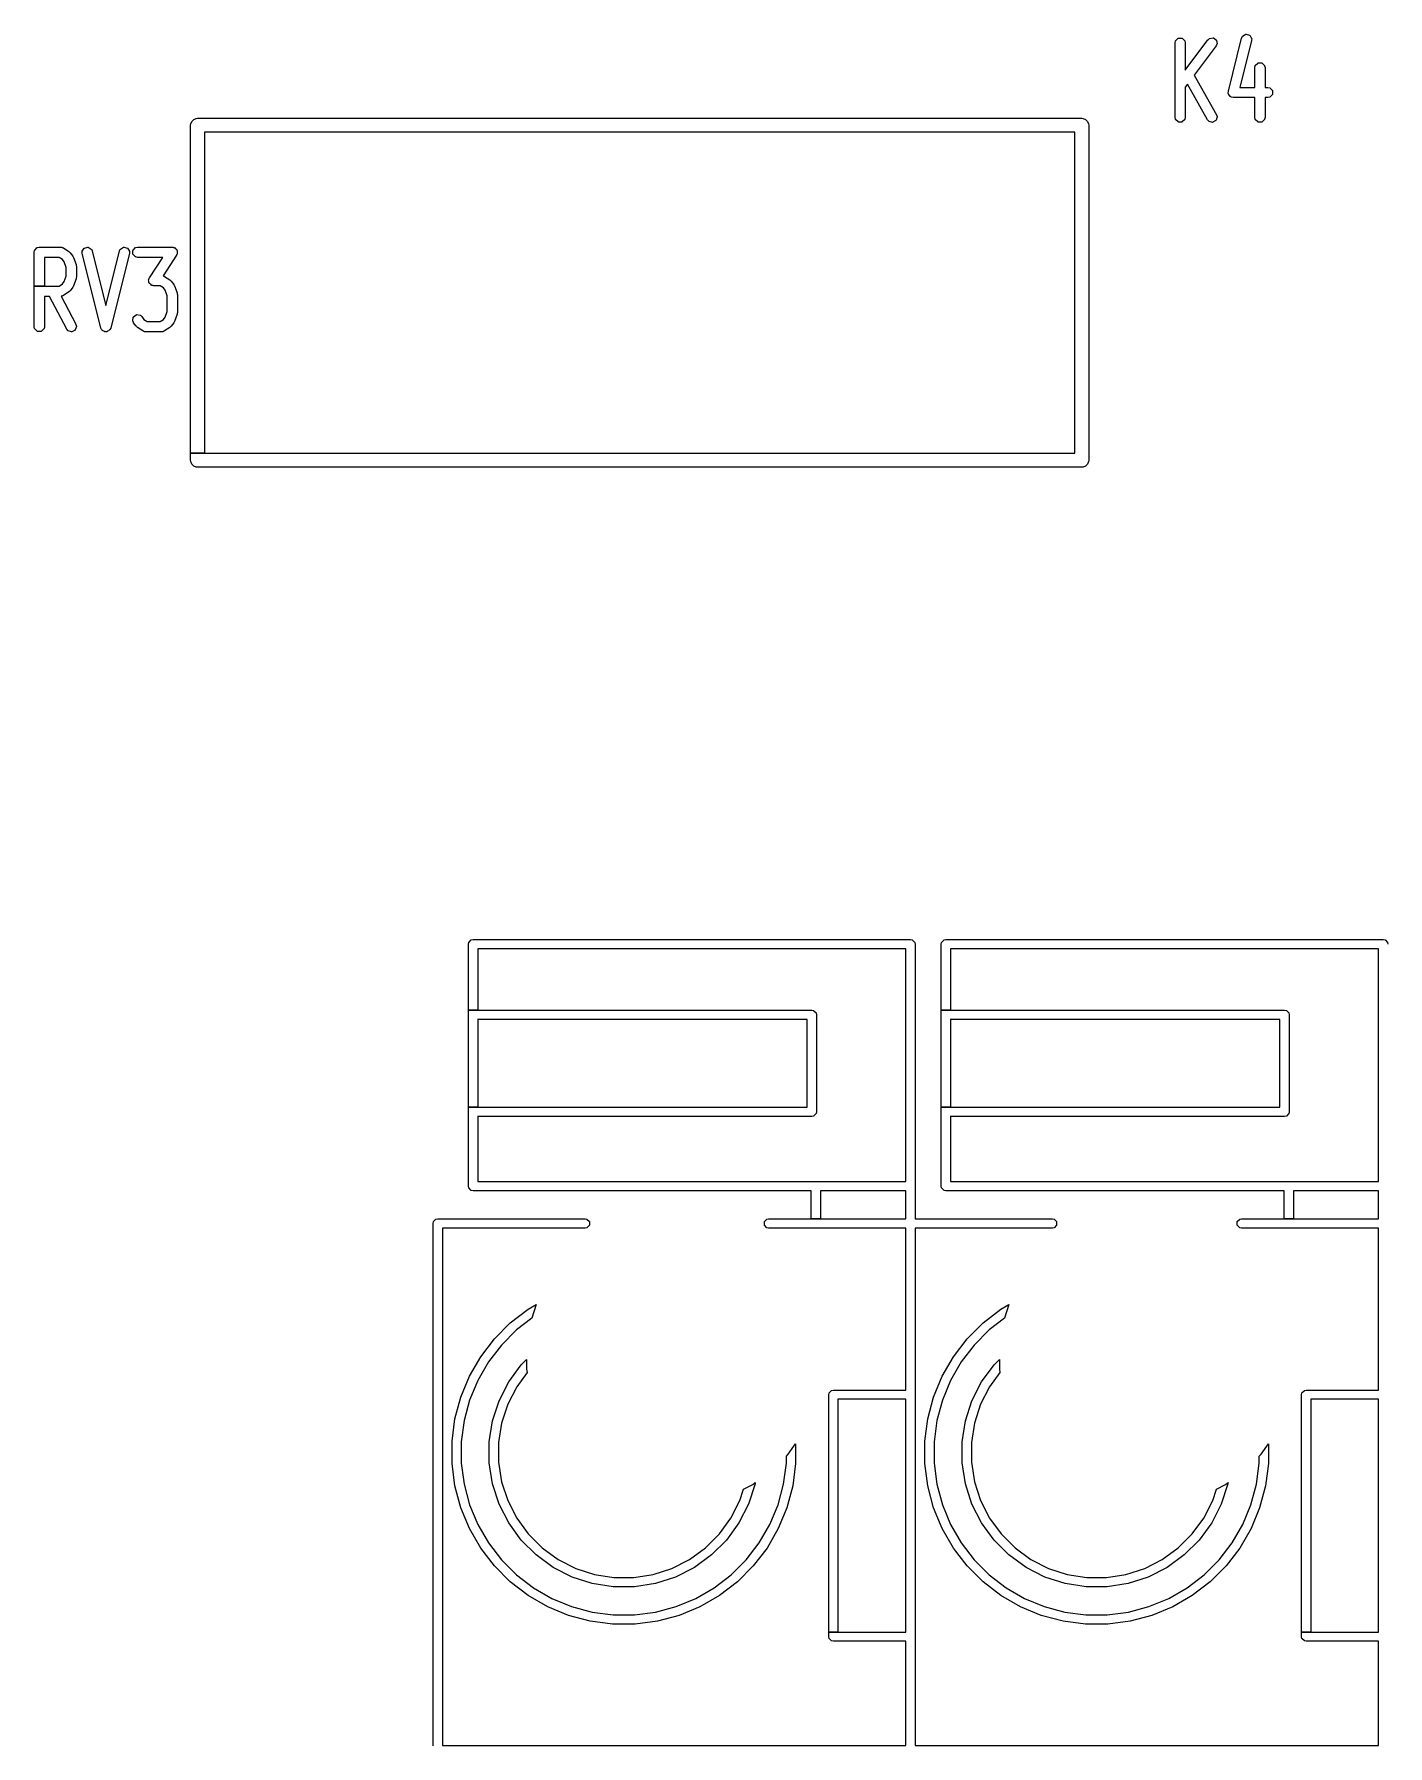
# Model space of a CAD drawing. Header units: inches. Extents: x 0 to 2.68, y 0 to 2.67.
# Drawn here: x 1.496 to 2.068, y 0.429 to 1.153 of the extents above; entities that cross this region are included whole.
import ezdxf

# ---------------------------------------------------------------- set-up
doc = ezdxf.new("R2010")
doc.units = ezdxf.units.IN
doc.header["$MEASUREMENT"] = 0
doc.layers.add('Edge.Cuts', color=254, linetype='CONTINUOUS', true_color=0xd0d2cd)

msp = doc.modelspace()

# ---------------------------------------------------------------- linework, layer by layer
at = {"layer": 'Edge.Cuts', "linetype": 'CONTINUOUS'}
for p, q in [((2.00663, 1.15108), (2.00696, 1.15178)), ((2.00696, 1.15178), (2.00703, 1.15186)), ((2.00703, 1.15186), (2.00833, 1.15264)), ((2.00833, 1.15264), (2.00848, 1.15266)), ((2.00848, 1.15266), (2.00994, 1.15229)), ((2.00994, 1.15229), (2.01006, 1.1522)), ((2.01006, 1.1522), (2.01006, 1.1522)), ((2.01006, 1.1522), (2.01083, 1.15091)), ((1.97843, 1.14906), (1.97858, 1.14981)), ((1.97843, 1.14902), (1.97843, 1.14906)), ((1.97843, 1.11752), (1.97843, 1.14902)), ((1.97858, 1.14981), (1.97864, 1.14991)), ((1.97864, 1.14991), (1.9797, 1.15098)), ((1.9797, 1.15098), (1.97984, 1.15104)), ((1.97984, 1.15104), (1.98135, 1.15104)), ((1.98135, 1.15104), (1.98149, 1.15098)), ((1.98149, 1.15098), (1.98255, 1.14991)), ((1.98255, 1.14991), (1.98261, 1.14981)), ((1.98261, 1.14981), (1.98276, 1.14906)), ((1.98276, 1.13752), (1.99236, 1.15032)), ((1.98276, 1.14906), (1.98276, 1.14902)), ((1.98276, 1.14902), (1.98276, 1.13752)), ((1.99583, 1.14772), (1.98655, 1.13535)), ((1.99236, 1.15032), (1.99239, 1.15035)), ((1.99239, 1.15035), (1.99296, 1.15086)), ((1.99296, 1.15086), (1.99306, 1.15091)), ((1.99306, 1.15091), (1.99456, 1.15112)), ((1.99456, 1.15112), (1.9947, 1.15108)), ((1.9947, 1.15108), (1.99591, 1.15018)), ((1.99585, 1.14775), (1.99583, 1.14772)), ((1.99618, 1.14845), (1.99585, 1.14775)), ((1.99591, 1.15018), (1.99598, 1.15005)), ((1.99598, 1.15005), (1.9962, 1.14856)), ((1.9962, 1.14856), (1.99618, 1.14845)), ((2.00099, 1.12855), (2.00662, 1.15104)), ((2.01082, 1.14999), (2.00587, 1.13019)), ((2.00662, 1.15104), (2.00663, 1.15108)), ((2.01086, 1.1508), (2.01082, 1.15003)), ((2.01082, 1.15003), (2.01082, 1.14999)), ((2.01083, 1.15091), (2.01086, 1.1508)), ((2.01218, 1.13856), (2.01233, 1.13931)), ((2.01218, 1.13852), (2.01218, 1.13856)), ((2.01218, 1.13019), (2.01218, 1.13852)), ((2.01233, 1.13931), (2.01238, 1.13941)), ((2.01238, 1.13941), (2.01345, 1.14048)), ((2.01345, 1.14048), (2.01359, 1.14054)), ((2.01359, 1.14054), (2.0151, 1.14054)), ((2.0151, 1.14054), (2.01523, 1.14048)), ((2.01523, 1.14048), (2.0163, 1.13941)), ((2.0163, 1.13941), (2.01635, 1.13931)), ((2.01635, 1.13931), (2.0165, 1.13856)), ((2.0165, 1.13856), (2.01651, 1.13852)), ((2.01651, 1.13852), (2.01651, 1.13019)), ((1.98371, 1.13157), (1.98276, 1.1303)), ((1.98276, 1.1303), (1.98276, 1.11752)), ((1.99221, 1.11646), (1.98371, 1.13157)), ((1.98655, 1.13535), (1.99598, 1.11859)), ((2.00587, 1.13019), (2.01218, 1.13019)), ((2.01651, 1.13019), (2.01772, 1.13019)), ((2.01772, 1.13019), (2.01775, 1.13018)), ((2.01775, 1.13018), (2.01851, 1.13003)), ((2.01851, 1.13003), (2.01861, 1.12998)), ((2.01861, 1.12998), (2.01967, 1.12892)), ((2.00095, 1.12774), (2.00099, 1.12851)), ((2.00098, 1.12763), (2.00095, 1.12774)), ((2.00108, 1.12746), (2.00098, 1.12763)), ((2.00099, 1.12851), (2.00099, 1.12855)), ((2.00108, 1.12727), (2.00108, 1.12746)), ((2.00114, 1.12713), (2.00108, 1.12727)), ((2.00149, 1.12677), (2.00114, 1.12713)), ((2.00175, 1.12634), (2.00149, 1.12677)), ((2.00187, 1.12625), (2.00175, 1.12634)), ((2.00175, 1.12634), (2.00175, 1.12634)), ((2.00206, 1.1262), (2.00187, 1.12625)), ((2.0022, 1.12606), (2.00206, 1.1262)), ((2.0023, 1.12601), (2.0022, 1.12606)), ((2.00305, 1.12586), (2.0023, 1.12601)), ((2.00309, 1.12586), (2.00305, 1.12586)), ((2.01218, 1.12586), (2.00309, 1.12586)), ((2.01218, 1.11752), (2.01218, 1.12586)), ((2.01772, 1.12586), (2.01651, 1.12586)), ((2.01651, 1.12586), (2.01651, 1.11752)), ((2.01775, 1.12586), (2.01772, 1.12586)), ((2.01851, 1.12601), (2.01775, 1.12586)), ((2.01861, 1.12606), (2.01851, 1.12601)), ((2.01967, 1.12713), (2.01861, 1.12606)), ((2.01967, 1.12892), (2.01973, 1.12878)), ((2.01973, 1.12727), (2.01967, 1.12713)), ((2.01973, 1.12878), (2.01973, 1.12727)), ((1.56206, 1.11475), (1.56251, 1.11581)), ((1.56251, 1.11581), (1.56332, 1.11663)), ((1.56332, 1.11663), (1.56438, 1.11707)), ((1.56438, 1.11707), (1.56496, 1.11713)), ((1.56496, 1.11713), (1.93898, 1.11713)), ((1.93898, 1.11713), (1.93955, 1.11707)), ((1.93955, 1.11707), (1.94062, 1.11663)), ((1.94062, 1.11663), (1.94143, 1.11581)), ((1.94143, 1.11581), (1.94187, 1.11475)), ((1.97843, 1.11749), (1.97843, 1.11752)), ((1.97858, 1.11673), (1.97843, 1.11749)), ((1.97864, 1.11663), (1.97858, 1.11673)), ((1.9797, 1.11557), (1.97864, 1.11663)), ((1.97984, 1.11551), (1.9797, 1.11557)), ((1.98135, 1.11551), (1.97984, 1.11551)), ((1.98149, 1.11557), (1.98135, 1.11551)), ((1.98255, 1.11663), (1.98149, 1.11557)), ((1.98261, 1.11673), (1.98255, 1.11663)), ((1.98276, 1.11749), (1.98261, 1.11673)), ((1.98276, 1.11752), (1.98276, 1.11749)), ((1.99223, 1.11643), (1.99221, 1.11646)), ((1.99273, 1.11585), (1.99223, 1.11643)), ((1.99283, 1.11579), (1.99273, 1.11585)), ((1.99428, 1.11538), (1.99283, 1.11579)), ((1.99443, 1.1154), (1.99428, 1.11538)), ((1.99574, 1.11614), (1.99443, 1.1154)), ((1.99583, 1.11625), (1.99574, 1.11614)), ((1.99624, 1.11771), (1.99583, 1.11625)), ((1.99598, 1.11859), (1.996, 1.11855)), ((1.996, 1.11855), (1.99624, 1.11782)), ((1.99624, 1.11782), (1.99624, 1.11771)), ((2.01218, 1.11749), (2.01218, 1.11752)), ((2.01233, 1.11673), (2.01218, 1.11749)), ((2.01238, 1.11663), (2.01233, 1.11673)), ((2.01345, 1.11557), (2.01238, 1.11663)), ((2.01359, 1.11551), (2.01345, 1.11557)), ((2.0151, 1.11551), (2.01359, 1.11551)), ((2.01523, 1.11557), (2.0151, 1.11551)), ((2.0163, 1.11663), (2.01523, 1.11557)), ((2.01635, 1.11673), (2.0163, 1.11663)), ((2.0165, 1.11749), (2.01635, 1.11673)), ((2.01651, 1.11752), (2.0165, 1.11749)), ((1.56201, 1.11417), (1.56206, 1.11475)), ((1.56201, 0.97539), (1.56201, 1.11417)), ((1.93602, 1.11122), (1.56791, 1.11122)), ((1.56791, 1.11122), (1.56791, 0.97539)), ((1.93602, 0.97539), (1.93602, 1.11122)), ((1.94187, 1.11475), (1.94193, 1.11417)), ((1.94193, 1.11417), (1.94193, 0.97244)), ((1.49587, 1.06048), (1.49602, 1.06123)), ((1.49587, 1.06044), (1.49587, 1.06048)), ((1.49587, 1.0461), (1.49587, 1.06044)), ((1.49602, 1.06123), (1.49607, 1.06133)), ((1.49607, 1.06133), (1.49714, 1.0624)), ((1.49714, 1.0624), (1.49724, 1.06245)), ((1.49724, 1.06245), (1.49799, 1.0626)), ((1.49799, 1.0626), (1.49803, 1.0626)), ((1.49803, 1.0626), (1.50703, 1.0626)), ((1.50637, 1.05827), (1.5002, 1.05827)), ((1.5002, 1.05827), (1.5002, 1.0461)), ((1.50777, 1.05734), (1.50637, 1.05827)), ((1.50703, 1.0626), (1.50707, 1.0626)), ((1.50707, 1.0626), (1.50732, 1.06255)), ((1.50732, 1.06255), (1.50737, 1.06256)), ((1.50737, 1.06256), (1.50749, 1.06255)), ((1.50749, 1.06255), (1.50765, 1.06248)), ((1.50765, 1.06248), (1.50782, 1.06245)), ((1.50849, 1.05639), (1.50777, 1.05734)), ((1.50782, 1.06245), (1.50792, 1.0624)), ((1.50792, 1.0624), (1.50796, 1.06235)), ((1.50796, 1.06235), (1.5082, 1.06226)), ((1.5082, 1.06226), (1.50823, 1.06224)), ((1.50823, 1.06224), (1.51048, 1.06074)), ((1.51048, 1.06074), (1.51051, 1.06071)), ((1.51051, 1.06071), (1.51074, 1.06048)), ((1.51074, 1.06048), (1.51099, 1.06027)), ((1.51099, 1.06027), (1.51101, 1.06024)), ((1.51101, 1.06024), (1.51214, 1.05874)), ((1.51214, 1.05874), (1.51216, 1.0587)), ((1.51216, 1.0587), (1.51227, 1.05846)), ((1.51227, 1.05846), (1.51242, 1.05823)), ((1.51242, 1.05823), (1.51243, 1.0582)), ((1.51243, 1.0582), (1.51356, 1.0552)), ((1.51614, 1.06072), (1.51616, 1.06083)), ((1.51617, 1.05995), (1.51614, 1.06072)), ((1.51616, 1.06083), (1.51694, 1.06212)), ((1.51618, 1.05991), (1.51617, 1.05995)), ((1.52405, 1.02842), (1.51618, 1.05991)), ((1.51694, 1.06212), (1.51706, 1.06221)), ((1.51706, 1.06221), (1.51852, 1.06258)), ((1.51852, 1.06258), (1.51867, 1.06255)), ((1.51867, 1.06255), (1.51996, 1.06178)), ((1.51996, 1.06178), (1.52004, 1.06169)), ((1.52004, 1.06169), (1.52037, 1.061)), ((1.52037, 1.061), (1.52038, 1.06096)), ((1.52038, 1.06096), (1.52615, 1.03787)), ((1.52615, 1.03787), (1.53193, 1.06096)), ((1.53613, 1.05991), (1.52825, 1.02842)), ((1.53193, 1.06096), (1.53194, 1.061)), ((1.53194, 1.061), (1.53227, 1.06169)), ((1.53227, 1.06169), (1.53234, 1.06178)), ((1.53234, 1.06178), (1.53364, 1.06255)), ((1.53364, 1.06255), (1.53378, 1.06258)), ((1.53378, 1.06258), (1.53525, 1.06221)), ((1.53525, 1.06221), (1.53537, 1.06212)), ((1.53537, 1.06212), (1.53537, 1.06212)), ((1.53537, 1.06212), (1.53614, 1.06083)), ((1.53617, 1.06072), (1.53613, 1.05995)), ((1.53613, 1.05995), (1.53613, 1.05991)), ((1.53614, 1.06083), (1.53617, 1.06072)), ((1.53764, 1.06119), (1.53769, 1.06133)), ((1.53764, 1.05968), (1.53764, 1.06119)), ((1.53769, 1.05954), (1.53764, 1.05968)), ((1.53769, 1.06133), (1.53876, 1.0624)), ((1.53876, 1.05848), (1.53769, 1.05954)), ((1.53876, 1.0624), (1.53886, 1.06245)), ((1.53886, 1.05843), (1.53876, 1.05848)), ((1.53886, 1.06245), (1.53961, 1.0626)), ((1.53961, 1.05828), (1.53886, 1.05843)), ((1.53961, 1.0626), (1.53965, 1.0626)), ((1.53965, 1.05827), (1.53961, 1.05828)), ((1.53965, 1.0626), (1.55427, 1.0626)), ((1.55026, 1.05827), (1.53965, 1.05827)), ((1.54459, 1.04963), (1.55026, 1.05827)), ((1.55608, 1.05925), (1.55035, 1.0505)), ((1.55427, 1.0626), (1.55431, 1.0626)), ((1.55431, 1.0626), (1.55455, 1.06255)), ((1.55455, 1.06255), (1.5546, 1.06256)), ((1.5546, 1.06256), (1.55475, 1.06254)), ((1.55475, 1.06254), (1.5548, 1.0625)), ((1.5548, 1.0625), (1.55507, 1.06245)), ((1.55507, 1.06245), (1.55517, 1.0624)), ((1.55517, 1.0624), (1.55555, 1.06201)), ((1.55555, 1.06201), (1.55601, 1.06171)), ((1.55601, 1.06171), (1.55609, 1.06158)), ((1.5561, 1.05928), (1.55608, 1.05925)), ((1.55609, 1.06158), (1.55613, 1.06144)), ((1.55619, 1.0595), (1.5561, 1.05928)), ((1.55613, 1.06144), (1.55623, 1.06133)), ((1.55623, 1.05954), (1.55619, 1.0595)), ((1.55623, 1.06133), (1.55629, 1.06119)), ((1.55629, 1.05968), (1.55623, 1.05954)), ((1.55623, 1.05954), (1.55623, 1.05954)), ((1.55629, 1.06119), (1.55629, 1.06064)), ((1.55629, 1.06064), (1.5564, 1.06011)), ((1.55639, 1.06), (1.55629, 1.05975)), ((1.55629, 1.05975), (1.55629, 1.05968)), ((1.5564, 1.06011), (1.55639, 1.06)), ((1.50936, 1.05405), (1.50849, 1.05639)), ((1.50849, 1.04799), (1.50936, 1.05033)), ((1.50936, 1.05033), (1.50936, 1.05405)), ((1.51356, 1.0552), (1.51357, 1.05516)), ((1.51357, 1.05516), (1.51362, 1.05482)), ((1.51362, 1.05482), (1.51369, 1.05448)), ((1.51369, 1.0499), (1.51362, 1.04956)), ((1.51369, 1.05448), (1.5137, 1.05444)), ((1.5137, 1.04994), (1.51369, 1.0499)), ((1.5137, 1.05444), (1.5137, 1.04994)), ((1.55035, 1.0505), (1.55039, 1.05048)), ((1.55039, 1.05048), (1.55057, 1.05045)), ((1.55057, 1.05045), (1.55067, 1.0504)), ((1.55067, 1.0504), (1.55071, 1.05035)), ((1.55071, 1.05035), (1.55094, 1.05026)), ((1.55094, 1.05026), (1.55098, 1.05024)), ((1.55098, 1.05024), (1.55323, 1.04874)), ((1.49587, 1.02894), (1.49587, 1.0461)), ((1.49587, 1.0461), (1.5002, 1.0461)), ((1.5002, 1.0461), (1.49587, 1.0461)), ((1.5002, 1.0461), (1.50637, 1.0461)), ((1.50637, 1.0461), (1.50777, 1.04704)), ((1.50777, 1.04704), (1.50849, 1.04799)), ((1.51048, 1.04364), (1.50823, 1.04214)), ((1.51051, 1.04366), (1.51048, 1.04364)), ((1.51074, 1.04389), (1.51051, 1.04366)), ((1.51099, 1.04411), (1.51074, 1.04389)), ((1.51101, 1.04414), (1.51099, 1.04411)), ((1.51214, 1.04564), (1.51101, 1.04414)), ((1.51216, 1.04567), (1.51214, 1.04564)), ((1.51227, 1.04592), (1.51216, 1.04567)), ((1.51242, 1.04614), (1.51227, 1.04592)), ((1.51243, 1.04618), (1.51242, 1.04614)), ((1.51356, 1.04918), (1.51243, 1.04618)), ((1.51357, 1.04922), (1.51356, 1.04918)), ((1.51362, 1.04956), (1.51357, 1.04922)), ((1.54427, 1.04877), (1.54428, 1.04888)), ((1.54438, 1.04823), (1.54427, 1.04877)), ((1.54428, 1.04888), (1.54438, 1.04913)), ((1.54438, 1.04919), (1.54444, 1.04933)), ((1.54438, 1.04913), (1.54438, 1.04919)), ((1.54438, 1.04769), (1.54438, 1.04823)), ((1.54444, 1.04755), (1.54438, 1.04769)), ((1.54444, 1.04933), (1.54448, 1.04937)), ((1.54455, 1.04744), (1.54444, 1.04755)), ((1.54448, 1.04937), (1.54457, 1.04959)), ((1.54458, 1.04729), (1.54455, 1.04744)), ((1.54457, 1.04959), (1.54459, 1.04963)), ((1.54466, 1.04717), (1.54458, 1.04729)), ((1.54512, 1.04687), (1.54466, 1.04717)), ((1.54551, 1.04648), (1.54512, 1.04687)), ((1.54561, 1.04643), (1.54551, 1.04648)), ((1.54587, 1.04637), (1.54561, 1.04643)), ((1.54592, 1.04634), (1.54587, 1.04637)), ((1.54607, 1.04631), (1.54592, 1.04634)), ((1.54592, 1.04634), (1.54592, 1.04634)), ((1.54613, 1.04632), (1.54607, 1.04631)), ((1.54636, 1.04628), (1.54613, 1.04632)), ((1.5464, 1.04627), (1.54636, 1.04628)), ((1.54912, 1.04627), (1.5464, 1.04627)), ((1.55051, 1.04534), (1.54912, 1.04627)), ((1.55123, 1.04439), (1.55051, 1.04534)), ((1.55211, 1.04205), (1.55123, 1.04439)), ((1.55323, 1.04874), (1.55326, 1.04872)), ((1.55326, 1.04872), (1.55349, 1.04849)), ((1.55349, 1.04849), (1.55373, 1.04827)), ((1.55373, 1.04827), (1.55376, 1.04824)), ((1.55376, 1.04824), (1.55488, 1.04674)), ((1.55488, 1.04674), (1.5549, 1.04671)), ((1.5549, 1.04671), (1.55502, 1.04646)), ((1.55502, 1.04646), (1.55516, 1.04623)), ((1.55516, 1.04623), (1.55518, 1.0462)), ((1.55518, 1.0462), (1.5563, 1.0432)), ((1.5563, 1.0432), (1.55631, 1.04316)), ((1.55631, 1.04316), (1.55637, 1.04282)), ((1.55637, 1.04282), (1.55644, 1.04248)), ((1.50235, 1.04177), (1.5002, 1.04177)), ((1.5002, 1.04177), (1.5002, 1.02894)), ((1.50961, 1.02793), (1.50235, 1.04177)), ((1.50732, 1.04183), (1.50722, 1.04181)), ((1.50722, 1.04181), (1.51345, 1.02995)), ((1.50737, 1.04182), (1.50732, 1.04183)), ((1.50749, 1.04183), (1.50737, 1.04182)), ((1.50765, 1.04189), (1.50749, 1.04183)), ((1.50782, 1.04193), (1.50765, 1.04189)), ((1.50792, 1.04198), (1.50782, 1.04193)), ((1.50796, 1.04202), (1.50792, 1.04198)), ((1.5082, 1.04212), (1.50796, 1.04202)), ((1.50823, 1.04214), (1.5082, 1.04212)), ((1.55211, 1.03533), (1.55211, 1.04205)), ((1.55644, 1.04248), (1.55644, 1.04244)), ((1.55644, 1.04244), (1.55644, 1.03494)), ((1.49587, 1.0289), (1.49587, 1.02894)), ((1.49602, 1.02815), (1.49587, 1.0289)), ((1.49607, 1.02805), (1.49602, 1.02815)), ((1.50004, 1.02815), (1.49999, 1.02805)), ((1.50019, 1.0289), (1.50004, 1.02815)), ((1.5002, 1.02894), (1.50019, 1.0289)), ((1.51368, 1.02906), (1.51323, 1.02762)), ((1.51345, 1.02995), (1.51346, 1.02991)), ((1.51346, 1.02991), (1.51368, 1.02918)), ((1.51368, 1.02918), (1.51368, 1.02906)), ((1.52407, 1.02838), (1.52405, 1.02842)), ((1.52439, 1.02769), (1.52407, 1.02838)), ((1.52824, 1.02838), (1.52791, 1.02769)), ((1.52825, 1.02842), (1.52824, 1.02838)), ((1.53755, 1.03148), (1.53776, 1.03297)), ((1.53757, 1.03137), (1.53755, 1.03148)), ((1.5379, 1.03067), (1.53757, 1.03137)), ((1.53776, 1.03297), (1.53784, 1.0331)), ((1.53784, 1.0331), (1.53904, 1.03401)), ((1.53792, 1.03064), (1.5379, 1.03067)), ((1.53904, 1.02914), (1.53792, 1.03064)), ((1.53904, 1.03401), (1.53919, 1.03404)), ((1.53907, 1.02911), (1.53904, 1.02914)), ((1.53931, 1.02889), (1.53907, 1.02911)), ((1.53919, 1.03404), (1.54068, 1.03383)), ((1.53955, 1.02866), (1.53931, 1.02889)), ((1.53958, 1.02864), (1.53955, 1.02866)), ((1.54182, 1.02714), (1.53958, 1.02864)), ((1.54068, 1.03383), (1.54079, 1.03378)), ((1.54079, 1.03378), (1.54136, 1.03327)), ((1.54136, 1.03327), (1.54138, 1.03324)), ((1.54138, 1.03324), (1.54229, 1.03204)), ((1.54229, 1.03204), (1.54368, 1.03111)), ((1.54368, 1.03111), (1.54912, 1.03111)), ((1.54912, 1.03111), (1.55051, 1.03204)), ((1.55051, 1.03204), (1.55123, 1.03299)), ((1.55323, 1.02864), (1.55098, 1.02714)), ((1.55123, 1.03299), (1.55211, 1.03533)), ((1.55326, 1.02866), (1.55323, 1.02864)), ((1.55349, 1.02889), (1.55326, 1.02866)), ((1.55373, 1.02911), (1.55349, 1.02889)), ((1.55376, 1.02914), (1.55373, 1.02911)), ((1.55488, 1.03064), (1.55376, 1.02914)), ((1.5549, 1.03067), (1.55488, 1.03064)), ((1.55502, 1.03092), (1.5549, 1.03067)), ((1.55516, 1.03115), (1.55502, 1.03092)), ((1.55518, 1.03118), (1.55516, 1.03115)), ((1.5563, 1.03418), (1.55518, 1.03118)), ((1.55631, 1.03422), (1.5563, 1.03418)), ((1.55637, 1.03456), (1.55631, 1.03422)), ((1.55644, 1.0349), (1.55637, 1.03456)), ((1.55644, 1.03494), (1.55644, 1.0349)), ((1.49714, 1.02698), (1.49607, 1.02805)), ((1.49728, 1.02693), (1.49714, 1.02698)), ((1.49878, 1.02693), (1.49728, 1.02693)), ((1.49892, 1.02698), (1.49878, 1.02693)), ((1.49999, 1.02805), (1.49892, 1.02698)), ((1.50963, 1.0279), (1.50961, 1.02793)), ((1.51012, 1.02731), (1.50963, 1.0279)), ((1.51021, 1.02724), (1.51012, 1.02731)), ((1.51165, 1.02679), (1.51021, 1.02724)), ((1.5118, 1.02681), (1.51165, 1.02679)), ((1.51313, 1.02751), (1.5118, 1.02681)), ((1.51323, 1.02762), (1.51313, 1.02751)), ((1.52447, 1.0276), (1.52439, 1.02769)), ((1.52468, 1.02747), (1.52447, 1.0276)), ((1.52481, 1.02726), (1.52468, 1.02747)), ((1.52493, 1.02717), (1.52481, 1.02726)), ((1.52481, 1.02726), (1.52481, 1.02726)), ((1.52537, 1.02706), (1.52493, 1.02717)), ((1.52576, 1.02683), (1.52537, 1.02706)), ((1.52591, 1.0268), (1.52576, 1.02683)), ((1.52576, 1.02683), (1.52576, 1.02683)), ((1.52615, 1.02686), (1.52591, 1.0268)), ((1.52639, 1.0268), (1.52615, 1.02686)), ((1.52654, 1.02683), (1.52639, 1.0268)), ((1.52639, 1.0268), (1.52639, 1.0268)), ((1.52693, 1.02706), (1.52654, 1.02683)), ((1.52737, 1.02717), (1.52693, 1.02706)), ((1.52749, 1.02726), (1.52737, 1.02717)), ((1.52737, 1.02717), (1.52737, 1.02717)), ((1.52762, 1.02747), (1.52749, 1.02726)), ((1.52784, 1.0276), (1.52762, 1.02747)), ((1.52791, 1.02769), (1.52784, 1.0276)), ((1.54186, 1.02712), (1.54182, 1.02714)), ((1.54209, 1.02703), (1.54186, 1.02712)), ((1.54213, 1.02698), (1.54209, 1.02703)), ((1.54223, 1.02693), (1.54213, 1.02698)), ((1.54241, 1.0269), (1.54223, 1.02693)), ((1.54257, 1.02683), (1.54241, 1.0269)), ((1.54268, 1.02682), (1.54257, 1.02683)), ((1.54274, 1.02683), (1.54268, 1.02682)), ((1.54299, 1.02678), (1.54274, 1.02683)), ((1.54303, 1.02678), (1.54299, 1.02678)), ((1.54978, 1.02678), (1.54303, 1.02678)), ((1.54981, 1.02678), (1.54978, 1.02678)), ((1.55006, 1.02683), (1.54981, 1.02678)), ((1.55012, 1.02682), (1.55006, 1.02683)), ((1.55023, 1.02683), (1.55012, 1.02682)), ((1.55039, 1.0269), (1.55023, 1.02683)), ((1.55057, 1.02693), (1.55039, 1.0269)), ((1.55067, 1.02698), (1.55057, 1.02693)), ((1.55071, 1.02703), (1.55067, 1.02698)), ((1.55094, 1.02712), (1.55071, 1.02703)), ((1.55098, 1.02714), (1.55094, 1.02712)), ((1.56201, 0.97244), (1.56201, 0.97539)), ((1.56201, 0.97539), (1.56791, 0.97539)), ((1.56791, 0.97539), (1.56201, 0.97539)), ((1.56206, 0.97186), (1.56201, 0.97244)), ((1.56251, 0.9708), (1.56206, 0.97186)), ((1.56332, 0.96999), (1.56251, 0.9708)), ((1.56791, 0.97539), (1.93602, 0.97539)), ((1.94143, 0.9708), (1.94062, 0.96999)), ((1.94187, 0.97186), (1.94143, 0.9708)), ((1.94193, 0.97244), (1.94187, 0.97186)), ((1.56438, 0.96954), (1.56332, 0.96999)), ((1.56496, 0.96949), (1.56438, 0.96954)), ((1.93898, 0.96949), (1.56496, 0.96949)), ((1.93955, 0.96954), (1.93898, 0.96949)), ((1.94062, 0.96999), (1.93955, 0.96954)), ((1.67953, 0.76772), (1.67968, 0.76847)), ((1.67953, 0.7398), (1.67953, 0.76772)), ((1.67968, 0.76847), (1.68074, 0.76954)), ((1.68074, 0.76954), (1.6815, 0.76969)), ((1.6815, 0.76969), (1.86654, 0.76969)), ((1.86654, 0.76969), (1.86729, 0.76954)), ((1.86729, 0.76954), (1.86835, 0.76847)), ((1.86835, 0.76847), (1.8685, 0.76772)), ((1.8685, 0.76772), (1.8685, 0.65157)), ((1.87953, 0.76772), (1.87968, 0.76847)), ((1.87953, 0.7398), (1.87953, 0.76772)), ((1.87968, 0.76847), (1.88074, 0.76954)), ((1.88074, 0.76954), (1.8815, 0.76969)), ((1.8815, 0.76969), (2.06654, 0.76969)), ((2.06654, 0.76969), (2.06729, 0.76954)), ((2.06729, 0.76954), (2.06835, 0.76847)), ((2.06835, 0.76847), (2.0685, 0.76772)), ((1.86457, 0.76575), (1.68346, 0.76575)), ((1.68346, 0.76575), (1.68346, 0.7398)), ((1.86457, 0.66732), (1.86457, 0.76575)), ((2.06457, 0.76575), (1.88346, 0.76575)), ((1.88346, 0.76575), (1.88346, 0.7398)), ((2.06457, 0.66732), (2.06457, 0.76575)), ((1.67953, 0.69874), (1.67953, 0.7398)), ((1.67953, 0.7398), (1.68346, 0.7398)), ((1.68346, 0.7398), (1.67953, 0.7398)), ((1.68346, 0.7398), (1.68386, 0.73988)), ((1.68386, 0.73988), (1.8248, 0.73988)), ((1.8248, 0.73988), (1.82556, 0.73973)), ((1.82556, 0.73973), (1.82662, 0.73867)), ((1.82662, 0.73867), (1.82677, 0.73791)), ((1.87953, 0.69874), (1.87953, 0.7398)), ((1.87953, 0.7398), (1.88346, 0.7398)), ((1.88346, 0.7398), (1.87953, 0.7398)), ((1.88346, 0.7398), (1.88386, 0.73988)), ((1.88386, 0.73988), (2.0248, 0.73988)), ((2.0248, 0.73988), (2.02556, 0.73973)), ((2.02556, 0.73973), (2.02662, 0.73867)), ((2.02662, 0.73867), (2.02677, 0.73791)), ((1.68386, 0.73594), (1.68346, 0.73602)), ((1.68346, 0.73602), (1.68346, 0.69874)), ((1.82283, 0.73594), (1.68386, 0.73594)), ((1.82283, 0.69882), (1.82283, 0.73594)), ((1.82677, 0.73791), (1.82677, 0.69685)), ((1.88386, 0.73594), (1.88346, 0.73602)), ((1.88346, 0.73602), (1.88346, 0.69874)), ((2.02283, 0.73594), (1.88386, 0.73594)), ((2.02283, 0.69882), (2.02283, 0.73594)), ((2.02677, 0.73791), (2.02677, 0.69685)), ((1.67953, 0.66535), (1.67953, 0.69874)), ((1.67953, 0.69874), (1.68346, 0.69874)), ((1.68346, 0.69874), (1.67953, 0.69874)), ((1.68346, 0.69874), (1.68386, 0.69882)), ((1.68386, 0.69882), (1.82283, 0.69882)), ((1.82662, 0.6961), (1.82556, 0.69503)), ((1.82677, 0.69685), (1.82662, 0.6961)), ((1.87953, 0.66535), (1.87953, 0.69874)), ((1.87953, 0.69874), (1.88346, 0.69874)), ((1.88346, 0.69874), (1.87953, 0.69874)), ((1.88346, 0.69874), (1.88386, 0.69882)), ((1.88386, 0.69882), (2.02283, 0.69882)), ((2.02662, 0.6961), (2.02556, 0.69503)), ((2.02677, 0.69685), (2.02662, 0.6961)), ((1.68386, 0.69488), (1.68346, 0.69496)), ((1.68346, 0.69496), (1.68346, 0.66732)), ((1.8248, 0.69488), (1.68386, 0.69488)), ((1.82556, 0.69503), (1.8248, 0.69488)), ((1.88386, 0.69488), (1.88346, 0.69496)), ((1.88346, 0.69496), (1.88346, 0.66732)), ((2.0248, 0.69488), (1.88386, 0.69488)), ((2.02556, 0.69503), (2.0248, 0.69488)), ((1.68346, 0.66732), (1.86457, 0.66732)), ((1.88346, 0.66732), (2.06457, 0.66732)), ((1.67968, 0.6646), (1.67953, 0.66535)), ((1.68074, 0.66354), (1.67968, 0.6646)), ((1.6815, 0.66339), (1.68074, 0.66354)), ((1.82457, 0.66339), (1.6815, 0.66339)), ((1.82457, 0.65157), (1.82457, 0.66339)), ((1.86457, 0.66339), (1.8285, 0.66339)), ((1.8285, 0.66339), (1.8285, 0.65157)), ((1.86457, 0.65157), (1.86457, 0.66339)), ((1.87968, 0.6646), (1.87953, 0.66535)), ((1.88074, 0.66354), (1.87968, 0.6646)), ((1.8815, 0.66339), (1.88074, 0.66354)), ((2.02457, 0.66339), (1.8815, 0.66339)), ((2.02457, 0.65157), (2.02457, 0.66339)), ((2.06457, 0.66339), (2.0285, 0.66339)), ((2.0285, 0.66339), (2.0285, 0.65157)), ((2.06457, 0.65157), (2.06457, 0.66339)), ((1.66457, 0.64961), (1.66472, 0.65036)), ((1.66457, 0.42856), (1.66457, 0.64961)), ((1.66472, 0.65036), (1.66578, 0.65142)), ((1.66578, 0.65142), (1.66654, 0.65157)), ((1.66654, 0.65157), (1.7289, 0.65157)), ((1.7289, 0.64764), (1.6685, 0.64764)), ((1.6685, 0.64764), (1.6685, 0.42874)), ((1.7289, 0.65157), (1.72965, 0.65142)), ((1.72965, 0.64779), (1.7289, 0.64764)), ((1.72965, 0.65142), (1.73072, 0.65036)), ((1.73072, 0.64885), (1.72965, 0.64779)), ((1.73072, 0.65036), (1.73072, 0.64885)), ((1.80472, 0.65036), (1.80578, 0.65142)), ((1.80472, 0.64885), (1.80472, 0.65036)), ((1.80578, 0.64779), (1.80472, 0.64885)), ((1.80578, 0.65142), (1.80654, 0.65157)), ((1.80654, 0.64764), (1.80578, 0.64779)), ((1.80654, 0.65157), (1.82457, 0.65157)), ((1.86457, 0.64764), (1.80654, 0.64764)), ((1.82457, 0.65157), (1.8285, 0.65157)), ((1.8285, 0.65157), (1.82457, 0.65157)), ((1.8285, 0.65157), (1.86457, 0.65157)), ((1.86457, 0.57913), (1.86457, 0.64764)), ((1.8685, 0.65157), (1.92654, 0.65157)), ((1.92654, 0.64764), (1.8685, 0.64764)), ((1.8685, 0.64764), (1.8685, 0.42874)), ((1.92654, 0.65157), (1.92729, 0.65142)), ((1.92729, 0.64779), (1.92654, 0.64764)), ((1.92729, 0.65142), (1.92835, 0.65036)), ((1.92835, 0.64885), (1.92729, 0.64779)), ((1.92835, 0.65036), (1.92835, 0.64885)), ((2.00472, 0.65036), (2.00578, 0.65142)), ((2.00472, 0.64885), (2.00472, 0.65036)), ((2.00578, 0.64779), (2.00472, 0.64885)), ((2.00578, 0.65142), (2.00654, 0.65157)), ((2.00654, 0.64764), (2.00578, 0.64779)), ((2.00654, 0.65157), (2.02457, 0.65157)), ((2.06457, 0.64764), (2.00654, 0.64764)), ((2.02457, 0.65157), (2.0285, 0.65157)), ((2.0285, 0.65157), (2.02457, 0.65157)), ((2.0285, 0.65157), (2.06457, 0.65157)), ((2.06457, 0.57913), (2.06457, 0.64764)), ((1.69725, 0.60752), (1.70481, 0.61332)), ((1.70629, 0.6095), (1.69985, 0.60456)), ((1.70481, 0.61332), (1.70816, 0.61525)), ((1.70816, 0.61525), (1.70629, 0.6095)), ((1.89725, 0.60752), (1.90481, 0.61332)), ((1.90629, 0.6095), (1.89985, 0.60456)), ((1.90481, 0.61332), (1.90816, 0.61525)), ((1.90816, 0.61525), (1.90629, 0.6095)), ((1.69052, 0.60078), (1.69725, 0.60752)), ((1.69985, 0.60456), (1.69348, 0.59818)), ((1.89052, 0.60078), (1.89725, 0.60752)), ((1.89985, 0.60456), (1.89348, 0.59818)), ((1.68472, 0.59322), (1.69052, 0.60078)), ((1.69348, 0.59818), (1.68799, 0.59103)), ((1.88472, 0.59322), (1.89052, 0.60078)), ((1.89348, 0.59818), (1.88799, 0.59103)), ((1.67995, 0.58497), (1.68472, 0.59322)), ((1.68799, 0.59103), (1.68348, 0.58323)), ((1.6966, 0.58258), (1.70187, 0.58983)), ((1.70435, 0.58657), (1.69996, 0.58053)), ((1.70187, 0.58983), (1.70413, 0.5921)), ((1.70413, 0.5921), (1.70413, 0.58797)), ((1.70413, 0.58797), (1.70435, 0.58657)), ((1.87995, 0.58497), (1.88472, 0.59322)), ((1.88799, 0.59103), (1.88348, 0.58323)), ((1.8966, 0.58258), (1.90187, 0.58983)), ((1.90435, 0.58657), (1.89996, 0.58053)), ((1.90187, 0.58983), (1.90413, 0.5921)), ((1.90413, 0.5921), (1.90413, 0.58797)), ((1.90413, 0.58797), (1.90435, 0.58657)), ((1.67631, 0.57617), (1.67995, 0.58497)), ((1.68348, 0.58323), (1.68003, 0.5749)), ((1.69253, 0.5746), (1.6966, 0.58258)), ((1.69996, 0.58053), (1.69617, 0.5731)), ((1.87631, 0.57617), (1.87995, 0.58497)), ((1.88348, 0.58323), (1.88003, 0.5749)), ((1.89253, 0.5746), (1.8966, 0.58258)), ((1.89996, 0.58053), (1.89617, 0.5731)), ((1.67384, 0.56697), (1.67631, 0.57617)), ((1.68003, 0.5749), (1.6777, 0.5662)), ((1.68977, 0.56608), (1.69253, 0.5746)), ((1.69617, 0.5731), (1.69359, 0.56516)), ((1.83193, 0.57717), (1.83208, 0.57792)), ((1.83193, 0.47677), (1.83193, 0.57717)), ((1.83208, 0.57792), (1.83314, 0.57898)), ((1.83314, 0.57898), (1.8339, 0.57913)), ((1.8339, 0.57913), (1.86457, 0.57913)), ((1.86457, 0.5752), (1.83587, 0.5752)), ((1.83587, 0.5752), (1.83587, 0.47677)), ((1.86457, 0.47677), (1.86457, 0.5752)), ((1.87384, 0.56697), (1.87631, 0.57617)), ((1.88003, 0.5749), (1.8777, 0.5662)), ((1.88977, 0.56608), (1.89253, 0.5746)), ((1.89617, 0.5731), (1.89359, 0.56516)), ((2.03193, 0.57717), (2.03208, 0.57792)), ((2.03193, 0.47677), (2.03193, 0.57717)), ((2.03208, 0.57792), (2.03314, 0.57898)), ((2.03314, 0.57898), (2.0339, 0.57913)), ((2.0339, 0.57913), (2.06457, 0.57913)), ((2.06457, 0.5752), (2.03587, 0.5752)), ((2.03587, 0.5752), (2.03587, 0.47677)), ((2.06457, 0.47677), (2.06457, 0.5752)), ((1.6726, 0.55752), (1.67384, 0.56697)), ((1.6777, 0.5662), (1.67653, 0.55726)), ((1.68836, 0.55723), (1.68977, 0.56608)), ((1.69359, 0.56516), (1.69229, 0.55693)), ((1.8726, 0.55752), (1.87384, 0.56697)), ((1.8777, 0.5662), (1.87653, 0.55726)), ((1.88836, 0.55723), (1.88977, 0.56608)), ((1.89359, 0.56516), (1.89229, 0.55693)), ((1.6726, 0.55726), (1.6726, 0.55752)), ((1.8726, 0.55726), (1.8726, 0.55752)), ((1.6726, 0.54799), (1.6726, 0.55726)), ((1.67653, 0.55726), (1.67653, 0.54825)), ((1.68836, 0.55693), (1.68836, 0.55723)), ((1.68836, 0.54828), (1.68836, 0.55693)), ((1.69229, 0.55693), (1.69229, 0.54859)), ((1.81403, 0.5512), (1.81483, 0.552)), ((1.81403, 0.54825), (1.81403, 0.5512)), ((1.81483, 0.552), (1.81795, 0.55631)), ((1.81795, 0.55631), (1.81795, 0.54799)), ((1.8726, 0.54799), (1.8726, 0.55726)), ((1.87653, 0.55726), (1.87653, 0.54825)), ((1.88836, 0.55693), (1.88836, 0.55723)), ((1.88836, 0.54828), (1.88836, 0.55693)), ((1.89229, 0.55693), (1.89229, 0.54859)), ((2.01403, 0.5512), (2.01483, 0.552)), ((2.01403, 0.54825), (2.01403, 0.5512)), ((2.01483, 0.552), (2.01795, 0.55631)), ((2.01795, 0.55631), (2.01795, 0.54799)), ((1.67384, 0.53855), (1.6726, 0.54799)), ((1.67653, 0.54825), (1.6777, 0.53931)), ((1.68977, 0.53943), (1.68836, 0.54828)), ((1.69229, 0.54859), (1.69359, 0.54035)), ((1.81285, 0.53931), (1.81403, 0.54825)), ((1.81795, 0.54799), (1.81671, 0.53855)), ((1.87384, 0.53855), (1.8726, 0.54799)), ((1.87653, 0.54825), (1.8777, 0.53931)), ((1.88977, 0.53943), (1.88836, 0.54828)), ((1.89229, 0.54859), (1.89359, 0.54035)), ((2.01285, 0.53931), (2.01403, 0.54825)), ((2.01795, 0.54799), (2.01671, 0.53855)), ((1.67631, 0.52934), (1.67384, 0.53855)), ((1.6777, 0.53931), (1.68003, 0.53061)), ((1.69253, 0.53091), (1.68977, 0.53943)), ((1.69359, 0.54035), (1.69617, 0.53242)), ((1.79438, 0.53242), (1.79594, 0.53721)), ((1.79594, 0.53721), (1.79984, 0.5392)), ((1.80078, 0.53943), (1.79802, 0.53091)), ((1.79984, 0.5392), (1.80087, 0.53995)), ((1.80087, 0.53995), (1.80078, 0.53943)), ((1.81052, 0.53061), (1.81285, 0.53931)), ((1.81671, 0.53855), (1.81424, 0.52934)), ((1.87631, 0.52934), (1.87384, 0.53855)), ((1.8777, 0.53931), (1.88003, 0.53061)), ((1.89253, 0.53091), (1.88977, 0.53943)), ((1.89359, 0.54035), (1.89617, 0.53242)), ((1.99438, 0.53242), (1.99594, 0.53721)), ((1.99594, 0.53721), (1.99984, 0.5392)), ((2.00078, 0.53943), (1.99802, 0.53091)), ((1.99984, 0.5392), (2.00087, 0.53995)), ((2.00087, 0.53995), (2.00078, 0.53943)), ((2.01052, 0.53061), (2.01285, 0.53931)), ((2.01671, 0.53855), (2.01424, 0.52934)), ((1.67995, 0.52054), (1.67631, 0.52934)), ((1.68003, 0.53061), (1.68348, 0.52228)), ((1.6966, 0.52293), (1.69253, 0.53091)), ((1.69617, 0.53242), (1.69996, 0.52499)), ((1.79059, 0.52499), (1.79438, 0.53242)), ((1.79802, 0.53091), (1.79395, 0.52293)), ((1.80707, 0.52228), (1.81052, 0.53061)), ((1.81424, 0.52934), (1.8106, 0.52054)), ((1.87995, 0.52054), (1.87631, 0.52934)), ((1.88003, 0.53061), (1.88348, 0.52228)), ((1.8966, 0.52293), (1.89253, 0.53091)), ((1.89617, 0.53242), (1.89996, 0.52499)), ((1.99059, 0.52499), (1.99438, 0.53242)), ((1.99802, 0.53091), (1.99395, 0.52293)), ((2.00707, 0.52228), (2.01052, 0.53061)), ((2.01424, 0.52934), (2.0106, 0.52054)), ((1.68348, 0.52228), (1.68799, 0.51448)), ((1.70187, 0.51568), (1.6966, 0.52293)), ((1.69996, 0.52499), (1.70486, 0.51824)), ((1.78569, 0.51824), (1.79059, 0.52499)), ((1.79395, 0.52293), (1.78868, 0.51568)), ((1.80256, 0.51448), (1.80707, 0.52228)), ((1.88348, 0.52228), (1.88799, 0.51448)), ((1.90187, 0.51568), (1.8966, 0.52293)), ((1.89996, 0.52499), (1.90486, 0.51824)), ((1.98569, 0.51824), (1.99059, 0.52499)), ((1.99395, 0.52293), (1.98868, 0.51568)), ((2.00256, 0.51448), (2.00707, 0.52228)), ((1.68472, 0.51229), (1.67995, 0.52054)), ((1.68799, 0.51448), (1.69348, 0.50733)), ((1.7082, 0.50935), (1.70187, 0.51568)), ((1.70486, 0.51824), (1.71076, 0.51234)), ((1.77979, 0.51234), (1.78569, 0.51824)), ((1.78868, 0.51568), (1.78235, 0.50935)), ((1.79708, 0.50733), (1.80256, 0.51448)), ((1.8106, 0.52054), (1.80584, 0.51229)), ((1.88472, 0.51229), (1.87995, 0.52054)), ((1.88799, 0.51448), (1.89348, 0.50733)), ((1.9082, 0.50935), (1.90187, 0.51568)), ((1.90486, 0.51824), (1.91076, 0.51234)), ((1.97979, 0.51234), (1.98569, 0.51824)), ((1.98868, 0.51568), (1.98235, 0.50935)), ((1.99708, 0.50733), (2.00256, 0.51448)), ((2.0106, 0.52054), (2.00584, 0.51229)), ((1.69052, 0.50473), (1.68472, 0.51229)), ((1.69348, 0.50733), (1.69985, 0.50096)), ((1.71545, 0.50408), (1.7082, 0.50935)), ((1.71076, 0.51234), (1.71751, 0.50744)), ((1.71751, 0.50744), (1.72494, 0.50365)), ((1.76562, 0.50365), (1.77305, 0.50744)), ((1.77305, 0.50744), (1.77979, 0.51234)), ((1.78235, 0.50935), (1.7751, 0.50408)), ((1.7907, 0.50096), (1.79708, 0.50733)), ((1.80584, 0.51229), (1.80004, 0.50473)), ((1.89052, 0.50473), (1.88472, 0.51229)), ((1.89348, 0.50733), (1.89985, 0.50096)), ((1.91545, 0.50408), (1.9082, 0.50935)), ((1.91076, 0.51234), (1.91751, 0.50744)), ((1.91751, 0.50744), (1.92494, 0.50365)), ((1.96562, 0.50365), (1.97305, 0.50744)), ((1.97305, 0.50744), (1.97979, 0.51234)), ((1.98235, 0.50935), (1.9751, 0.50408)), ((1.9907, 0.50096), (1.99708, 0.50733)), ((2.00584, 0.51229), (2.00004, 0.50473)), ((1.69725, 0.498), (1.69052, 0.50473)), ((1.69985, 0.50096), (1.707, 0.49547)), ((1.72343, 0.50001), (1.71545, 0.50408)), ((1.73195, 0.49725), (1.72343, 0.50001)), ((1.72494, 0.50365), (1.73287, 0.50107)), ((1.73287, 0.50107), (1.74111, 0.49977)), ((1.74111, 0.49977), (1.74945, 0.49977)), ((1.74945, 0.49977), (1.75768, 0.50107)), ((1.75768, 0.50107), (1.76562, 0.50365)), ((1.76712, 0.50001), (1.7586, 0.49725)), ((1.7751, 0.50408), (1.76712, 0.50001)), ((1.78355, 0.49547), (1.7907, 0.50096)), ((1.80004, 0.50473), (1.7933, 0.498)), ((1.89725, 0.498), (1.89052, 0.50473)), ((1.89985, 0.50096), (1.907, 0.49547)), ((1.92343, 0.50001), (1.91545, 0.50408)), ((1.93195, 0.49725), (1.92343, 0.50001)), ((1.92494, 0.50365), (1.93287, 0.50107)), ((1.93287, 0.50107), (1.94111, 0.49977)), ((1.94111, 0.49977), (1.94945, 0.49977)), ((1.94945, 0.49977), (1.95768, 0.50107)), ((1.95768, 0.50107), (1.96562, 0.50365)), ((1.96712, 0.50001), (1.9586, 0.49725)), ((1.9751, 0.50408), (1.96712, 0.50001)), ((1.98355, 0.49547), (1.9907, 0.50096)), ((2.00004, 0.50473), (1.9933, 0.498)), ((1.70481, 0.4922), (1.69725, 0.498)), ((1.707, 0.49547), (1.7148, 0.49096)), ((1.7408, 0.49585), (1.73195, 0.49725)), ((1.74975, 0.49585), (1.7408, 0.49585)), ((1.7586, 0.49725), (1.74975, 0.49585)), ((1.77575, 0.49096), (1.78355, 0.49547)), ((1.7933, 0.498), (1.78574, 0.4922)), ((1.90481, 0.4922), (1.89725, 0.498)), ((1.907, 0.49547), (1.9148, 0.49096)), ((1.9408, 0.49585), (1.93195, 0.49725)), ((1.94975, 0.49585), (1.9408, 0.49585)), ((1.9586, 0.49725), (1.94975, 0.49585)), ((1.97575, 0.49096), (1.98355, 0.49547)), ((1.9933, 0.498), (1.98574, 0.4922)), ((1.71306, 0.48743), (1.70481, 0.4922)), ((1.72186, 0.48379), (1.71306, 0.48743)), ((1.7148, 0.49096), (1.72313, 0.48751)), ((1.72313, 0.48751), (1.73183, 0.48518)), ((1.73183, 0.48518), (1.74077, 0.48401)), ((1.74978, 0.48401), (1.75872, 0.48518)), ((1.75872, 0.48518), (1.76742, 0.48751)), ((1.76742, 0.48751), (1.77575, 0.49096)), ((1.77749, 0.48743), (1.76869, 0.48379)), ((1.78574, 0.4922), (1.77749, 0.48743)), ((1.91306, 0.48743), (1.90481, 0.4922)), ((1.92186, 0.48379), (1.91306, 0.48743)), ((1.9148, 0.49096), (1.92313, 0.48751)), ((1.92313, 0.48751), (1.93183, 0.48518)), ((1.93183, 0.48518), (1.94077, 0.48401)), ((1.94978, 0.48401), (1.95872, 0.48518)), ((1.95872, 0.48518), (1.96742, 0.48751)), ((1.96742, 0.48751), (1.97575, 0.49096)), ((1.97749, 0.48743), (1.96869, 0.48379)), ((1.98574, 0.4922), (1.97749, 0.48743)), ((1.73107, 0.48132), (1.72186, 0.48379)), ((1.74051, 0.48008), (1.73107, 0.48132)), ((1.75004, 0.48008), (1.74051, 0.48008)), ((1.74077, 0.48401), (1.74978, 0.48401)), ((1.75948, 0.48132), (1.75004, 0.48008)), ((1.76869, 0.48379), (1.75948, 0.48132)), ((1.93107, 0.48132), (1.92186, 0.48379)), ((1.94051, 0.48008), (1.93107, 0.48132)), ((1.95004, 0.48008), (1.94051, 0.48008)), ((1.94077, 0.48401), (1.94978, 0.48401)), ((1.95948, 0.48132), (1.95004, 0.48008)), ((1.96869, 0.48379), (1.95948, 0.48132)), ((1.83193, 0.4748), (1.83193, 0.47677)), ((1.83193, 0.47677), (1.83587, 0.47677)), ((1.83587, 0.47677), (1.83193, 0.47677)), ((1.83208, 0.47405), (1.83193, 0.4748)), ((1.83314, 0.47298), (1.83208, 0.47405)), ((1.8339, 0.47283), (1.83314, 0.47298)), ((1.86457, 0.47283), (1.8339, 0.47283)), ((1.83587, 0.47677), (1.86457, 0.47677)), ((1.86457, 0.42874), (1.86457, 0.47283)), ((2.03193, 0.4748), (2.03193, 0.47677)), ((2.03193, 0.47677), (2.03587, 0.47677)), ((2.03587, 0.47677), (2.03193, 0.47677)), ((2.03208, 0.47405), (2.03193, 0.4748)), ((2.03314, 0.47298), (2.03208, 0.47405)), ((2.0339, 0.47283), (2.03314, 0.47298)), ((2.06457, 0.47283), (2.0339, 0.47283)), ((2.03587, 0.47677), (2.06457, 0.47677)), ((2.06457, 0.42874), (2.06457, 0.47283)), ((1.6685, 0.42874), (1.86457, 0.42874)), ((1.8685, 0.42874), (2.06457, 0.42874))]:
    msp.add_line(p, q, dxfattribs=at)

doc.saveas('drawing.dxf')
